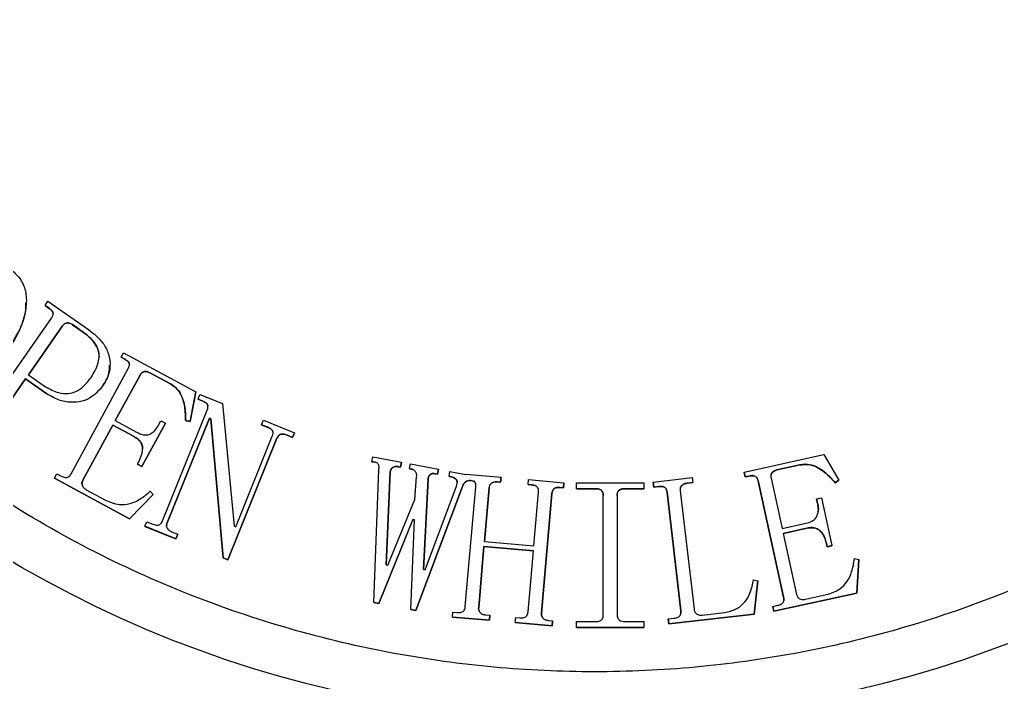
# Model space of a CAD drawing. Header units: millimetres. Extents: x 2160 to 4596, y 811 to 2534.
# Drawn here: x 3765.9 to 3826.9, y 2170 to 2211.3 of the extents above; entities that cross this region are included whole.
import ezdxf

# ---------------------------------------------------------------- set-up
doc = ezdxf.new("R2010")
doc.units = ezdxf.units.MM

msp = doc.modelspace()

# ---------------------------------------------------------------- linework, layer by layer
at = {"color": 7, "linetype": 'Continuous', "lineweight": 25}
for p, q in [((3766.284, 2193.653), (3766.284, 2193.656)), ((3767.447, 2193.487), (3767.626, 2193.745)), ((3767.703, 2193.308), (3767.447, 2193.487)), ((3767.447, 2193.487), (3767.447, 2193.485)), ((3767.447, 2193.485), (3767.703, 2193.306)), ((3767.626, 2193.745), (3770.155, 2191.981)), ((3767.703, 2193.308), (3767.703, 2193.306)), ((3763.577, 2186.568), (3767.851, 2192.695)), ((3768.537, 2192.218), (3766.414, 2189.176)), ((3766.415, 2189.175), (3768.537, 2192.215)), ((3768.537, 2192.215), (3768.537, 2192.218)), ((3769.76, 2191.873), (3769.161, 2192.291)), ((3769.161, 2192.289), (3769.161, 2192.291)), ((3769.161, 2192.289), (3769.76, 2191.871)), ((3769.76, 2191.871), (3769.76, 2191.873)), ((3772.178, 2190.272), (3772.328, 2190.545)), ((3772.328, 2190.545), (3776.813, 2188.111)), ((3771.487, 2189.777), (3771.487, 2189.779)), ((3772.407, 2190.147), (3772.178, 2190.272)), ((3772.178, 2190.272), (3772.178, 2190.27)), ((3772.178, 2190.27), (3772.407, 2190.145)), ((3772.407, 2190.147), (3772.407, 2190.145)), ((3766.414, 2189.176), (3767.485, 2188.428)), ((3769.069, 2183.015), (3772.621, 2189.557)), ((3773.353, 2189.16), (3771.814, 2186.323)), ((3771.815, 2186.322), (3773.353, 2189.158)), ((3773.353, 2189.16), (3773.353, 2189.158)), ((3775.243, 2188.608), (3773.962, 2189.303)), ((3773.962, 2189.303), (3773.962, 2189.301)), ((3773.962, 2189.301), (3775.243, 2188.605)), ((3766.235, 2188.918), (3764.262, 2186.09)), ((3764.262, 2186.088), (3766.235, 2188.916)), ((3767.562, 2187.991), (3766.235, 2188.918)), ((3766.235, 2188.918), (3766.235, 2188.916)), ((3766.235, 2188.916), (3767.562, 2187.989)), ((3775.243, 2188.608), (3775.243, 2188.605)), ((3767.562, 2187.991), (3767.562, 2187.989)), ((3767.562, 2187.989), (3767.982, 2187.789)), ((3776.813, 2188.111), (3776.47, 2186.282)), ((3776.47, 2186.28), (3776.813, 2188.108)), ((3776.813, 2188.111), (3776.813, 2188.108)), ((3776.963, 2187.659), (3777.08, 2187.948)), ((3777.08, 2187.948), (3778.477, 2187.384)), ((3777.252, 2187.542), (3776.963, 2187.659)), ((3776.963, 2187.659), (3776.963, 2187.657)), ((3776.963, 2187.657), (3777.252, 2187.54)), ((3777.252, 2187.542), (3777.252, 2187.54)), ((3778.477, 2187.384), (3779.201, 2179.752)), ((3774.748, 2180.094), (3777.529, 2186.981)), ((3771.814, 2186.323), (3773.139, 2185.602)), ((3774.929, 2186.173), (3773.463, 2183.474)), ((3773.463, 2183.472), (3774.929, 2186.17)), ((3774.505, 2186.045), (3774.655, 2186.321)), ((3774.655, 2186.321), (3774.929, 2186.173)), ((3774.929, 2186.173), (3774.929, 2186.17)), ((3777.662, 2186.478), (3775.036, 2179.977)), ((3775.036, 2179.975), (3777.662, 2186.476)), ((3776.47, 2186.282), (3776.19, 2186.315)), ((3776.19, 2186.315), (3776.19, 2186.313)), ((3776.19, 2186.313), (3776.47, 2186.28)), ((3776.47, 2186.282), (3776.47, 2186.28)), ((3777.758, 2186.44), (3777.662, 2186.478)), ((3777.662, 2186.478), (3777.662, 2186.476)), ((3777.662, 2186.476), (3777.758, 2186.438)), ((3778.519, 2177.787), (3777.758, 2186.44)), ((3777.758, 2186.44), (3777.758, 2186.438)), ((3777.758, 2186.438), (3778.519, 2177.785)), ((3780.912, 2186.062), (3781.029, 2186.351)), ((3781.297, 2185.908), (3780.912, 2186.062)), ((3780.912, 2186.062), (3780.912, 2186.06)), ((3780.912, 2186.06), (3781.297, 2185.906)), ((3781.029, 2186.351), (3782.956, 2185.573)), ((3771.663, 2186.049), (3769.801, 2182.618)), ((3769.801, 2182.616), (3771.663, 2186.047)), ((3772.989, 2185.329), (3771.663, 2186.049)), ((3771.663, 2186.049), (3771.663, 2186.047)), ((3771.663, 2186.047), (3772.989, 2185.327)), ((3781.297, 2185.908), (3781.297, 2185.906)), ((3782.956, 2185.573), (3782.838, 2185.284)), ((3782.838, 2185.282), (3782.956, 2185.571)), ((3782.956, 2185.573), (3782.956, 2185.571)), ((3772.989, 2185.329), (3772.989, 2185.327)), ((3781.864, 2185.23), (3778.808, 2177.669)), ((3778.808, 2177.667), (3781.864, 2185.228)), ((3779.298, 2179.713), (3781.575, 2185.348)), ((3781.864, 2185.23), (3781.864, 2185.228)), ((3782.838, 2185.284), (3782.453, 2185.44)), ((3782.453, 2185.44), (3782.453, 2185.438)), ((3782.453, 2185.438), (3782.838, 2185.282)), ((3782.838, 2185.284), (3782.838, 2185.282)), ((3773.189, 2183.622), (3773.289, 2183.805)), ((3773.463, 2183.474), (3773.189, 2183.622)), ((3773.189, 2183.622), (3773.189, 2183.62)), ((3773.189, 2183.62), (3773.463, 2183.472)), ((3787.762, 2183.774), (3787.822, 2184.08)), ((3787.966, 2183.736), (3787.762, 2183.774)), ((3787.762, 2183.774), (3787.762, 2183.772)), ((3787.762, 2183.772), (3787.966, 2183.734)), ((3787.822, 2184.08), (3789.61, 2183.739)), ((3787.966, 2183.736), (3787.966, 2183.734)), ((3789.61, 2183.739), (3789.55, 2183.433)), ((3789.55, 2183.431), (3789.61, 2183.737)), ((3789.61, 2183.739), (3789.61, 2183.737)), ((3790.111, 2183.325), (3790.17, 2183.632)), ((3790.17, 2183.632), (3791.906, 2183.3)), ((3810.908, 2183.128), (3815.865, 2184.218)), ((3815.865, 2184.218), (3816.797, 2182.619)), ((3768.034, 2182.748), (3768.182, 2183.023)), ((3768.182, 2183.023), (3768.458, 2182.873)), ((3773.463, 2183.474), (3773.463, 2183.472)), ((3787.891, 2175.019), (3788.196, 2183.268)), ((3788.91, 2183.133), (3788.656, 2177.361)), ((3788.656, 2177.361), (3788.91, 2183.131)), ((3788.91, 2183.133), (3788.91, 2183.131)), ((3789.55, 2183.433), (3789.396, 2183.462)), ((3789.396, 2183.462), (3789.396, 2183.46)), ((3789.396, 2183.46), (3789.55, 2183.431)), ((3789.55, 2183.433), (3789.55, 2183.431)), ((3790.265, 2183.296), (3790.111, 2183.325)), ((3790.111, 2183.325), (3790.111, 2183.323)), ((3790.111, 2183.323), (3790.265, 2183.294)), ((3790.265, 2183.296), (3790.265, 2183.294)), ((3791.846, 2182.994), (3791.694, 2183.025)), ((3791.694, 2183.025), (3791.694, 2183.023)), ((3791.694, 2183.023), (3791.846, 2182.992)), ((3791.906, 2183.3), (3791.846, 2182.994)), ((3791.846, 2182.992), (3791.906, 2183.298)), ((3791.906, 2183.3), (3791.906, 2183.298)), ((3792.561, 2182.859), (3792.621, 2183.165)), ((3792.621, 2183.165), (3793.607, 2182.977)), ((3810.976, 2182.823), (3810.908, 2183.128)), ((3810.908, 2183.128), (3810.908, 2183.126)), ((3810.908, 2183.126), (3810.976, 2182.821)), ((3814.364, 2183.569), (3812.948, 2183.257)), ((3812.948, 2183.255), (3814.364, 2183.567)), ((3812.948, 2183.257), (3812.948, 2183.255)), ((3814.364, 2183.569), (3814.364, 2183.567)), ((3772.702, 2180.212), (3768.034, 2182.748)), ((3768.034, 2182.748), (3768.034, 2182.745)), ((3768.034, 2182.745), (3772.702, 2180.21)), ((3769.801, 2182.618), (3769.801, 2182.616)), ((3790.434, 2181.412), (3790.544, 2182.821)), ((3791.259, 2182.684), (3790.983, 2177.074)), ((3790.983, 2177.074), (3791.259, 2182.682)), ((3791.259, 2182.684), (3791.259, 2182.682)), ((3791.846, 2182.994), (3791.846, 2182.992)), ((3792.715, 2182.828), (3792.561, 2182.859)), ((3792.561, 2182.859), (3792.561, 2182.857)), ((3792.561, 2182.857), (3792.715, 2182.826)), ((3792.715, 2182.828), (3792.715, 2182.826)), ((3793.607, 2182.977), (3793.608, 2182.998)), ((3793.608, 2182.998), (3795.793, 2182.807)), ((3794.092, 2182.566), (3793.888, 2182.605)), ((3793.888, 2182.605), (3793.888, 2182.603)), ((3793.888, 2182.603), (3794.092, 2182.564)), ((3794.095, 2182.578), (3794.092, 2182.566)), ((3794.092, 2182.564), (3794.095, 2182.576)), ((3794.092, 2182.564), (3794.092, 2182.566)), ((3794.095, 2182.578), (3794.095, 2182.576)), ((3795.766, 2182.495), (3795.558, 2182.512)), ((3795.558, 2182.512), (3795.558, 2182.51)), ((3795.558, 2182.51), (3795.766, 2182.493)), ((3795.793, 2182.807), (3795.766, 2182.495)), ((3795.766, 2182.493), (3795.793, 2182.805)), ((3795.766, 2182.495), (3795.766, 2182.493)), ((3795.793, 2182.807), (3795.793, 2182.805)), ((3797.482, 2182.345), (3797.509, 2182.657)), ((3797.509, 2182.657), (3799.694, 2182.466)), ((3799.694, 2182.466), (3799.667, 2182.154)), ((3799.667, 2182.152), (3799.694, 2182.464)), ((3799.694, 2182.466), (3799.694, 2182.464)), ((3800.477, 2182.091), (3800.477, 2182.461)), ((3800.477, 2182.461), (3804.669, 2182.461)), ((3804.669, 2182.461), (3804.669, 2182.091)), ((3805.258, 2182.5), (3807.679, 2182.779)), ((3805.294, 2182.191), (3805.258, 2182.5)), ((3805.258, 2182.5), (3805.258, 2182.498)), ((3805.258, 2182.498), (3805.294, 2182.189)), ((3807.716, 2182.471), (3807.355, 2182.43)), ((3807.355, 2182.428), (3807.716, 2182.469)), ((3807.355, 2182.428), (3807.355, 2182.43)), ((3807.679, 2182.779), (3807.716, 2182.471)), ((3807.716, 2182.471), (3807.716, 2182.469)), ((3811.228, 2182.879), (3810.976, 2182.823)), ((3810.976, 2182.821), (3811.228, 2182.877)), ((3810.976, 2182.823), (3810.976, 2182.821)), ((3811.228, 2182.879), (3811.228, 2182.877)), ((3813.362, 2175.345), (3811.773, 2182.575)), ((3811.773, 2182.573), (3811.773, 2182.575)), ((3811.773, 2182.573), (3813.362, 2175.343)), ((3812.582, 2182.752), (3813.272, 2179.618)), ((3816.797, 2182.619), (3816.568, 2182.463)), ((3816.568, 2182.461), (3816.797, 2182.617)), ((3816.568, 2182.463), (3816.568, 2182.461)), ((3816.797, 2182.619), (3816.797, 2182.617)), ((3770.013, 2182.029), (3771.203, 2181.382)), ((3773.992, 2181.94), (3774.172, 2181.725)), ((3793.393, 2182.223), (3790.496, 2174.522)), ((3790.496, 2174.52), (3793.393, 2182.221)), ((3791.085, 2177.055), (3793.027, 2182.241)), ((3793.393, 2182.223), (3793.393, 2182.221)), ((3793.572, 2174.772), (3794.221, 2182.21)), ((3795.053, 2182.139), (3794.762, 2178.81)), ((3794.762, 2178.81), (3795.053, 2182.136)), ((3795.053, 2182.139), (3795.053, 2182.136)), ((3797.69, 2182.327), (3797.482, 2182.345)), ((3797.482, 2182.345), (3797.482, 2182.343)), ((3797.482, 2182.343), (3797.69, 2182.325)), ((3797.69, 2182.327), (3797.69, 2182.325)), ((3797.831, 2178.54), (3798.122, 2181.869)), ((3798.954, 2181.798), (3798.305, 2174.36)), ((3798.305, 2174.358), (3798.954, 2181.795)), ((3798.954, 2181.798), (3798.954, 2181.795)), ((3799.667, 2182.154), (3799.459, 2182.171)), ((3799.459, 2182.171), (3799.459, 2182.169)), ((3799.459, 2182.169), (3799.667, 2182.152)), ((3799.667, 2182.152), (3799.667, 2182.154)), ((3801.673, 2182.091), (3800.477, 2182.091)), ((3800.477, 2182.091), (3800.477, 2182.089)), ((3800.477, 2182.089), (3801.673, 2182.089)), ((3801.673, 2182.091), (3801.673, 2182.089)), ((3804.669, 2182.091), (3803.473, 2182.091)), ((3803.473, 2182.091), (3803.473, 2182.089)), ((3803.473, 2182.089), (3804.669, 2182.089)), ((3804.669, 2182.091), (3804.669, 2182.089)), ((3805.602, 2182.226), (3805.294, 2182.191)), ((3805.294, 2182.189), (3805.602, 2182.224)), ((3805.294, 2182.191), (3805.294, 2182.189)), ((3805.602, 2182.226), (3805.602, 2182.224)), ((3806.966, 2174.499), (3806.115, 2181.868)), ((3806.115, 2181.868), (3806.115, 2181.866)), ((3806.115, 2181.866), (3806.966, 2174.497)), ((3806.939, 2181.964), (3807.791, 2174.596)), ((3774.172, 2181.725), (3772.702, 2180.212)), ((3772.702, 2180.21), (3774.172, 2181.723)), ((3774.172, 2181.725), (3774.172, 2181.723)), ((3788.758, 2177.342), (3790.434, 2181.412)), ((3802.142, 2174.247), (3802.142, 2181.675)), ((3803.005, 2181.675), (3803.005, 2174.247)), ((3815.41, 2181.465), (3815.712, 2181.533)), ((3815.476, 2181.163), (3815.41, 2181.465)), ((3815.41, 2181.465), (3815.41, 2181.463)), ((3815.41, 2181.463), (3815.476, 2181.161)), ((3815.712, 2181.533), (3816.367, 2178.551)), ((3815.476, 2181.163), (3815.476, 2181.161)), ((3772.702, 2180.212), (3772.702, 2180.21)), ((3773.655, 2179.752), (3773.773, 2180.041)), ((3773.773, 2180.041), (3774.158, 2179.884)), ((3775.036, 2179.977), (3775.036, 2179.975)), ((3790.303, 2180.166), (3788.198, 2174.961)), ((3788.198, 2174.959), (3790.303, 2180.164)), ((3790.19, 2174.58), (3790.405, 2180.147)), ((3790.405, 2180.147), (3790.303, 2180.166)), ((3790.303, 2180.166), (3790.303, 2180.164)), ((3790.303, 2180.164), (3790.405, 2180.145)), ((3775.582, 2178.973), (3773.655, 2179.752)), ((3773.655, 2179.752), (3773.655, 2179.749)), ((3773.655, 2179.749), (3775.582, 2178.971)), ((3775.314, 2179.418), (3775.699, 2179.262)), ((3779.201, 2179.752), (3779.298, 2179.713)), ((3813.272, 2179.618), (3814.738, 2179.942)), ((3814.803, 2179.637), (3813.337, 2179.314)), ((3813.338, 2179.312), (3814.803, 2179.635)), ((3814.803, 2179.637), (3814.803, 2179.635)), ((3775.699, 2179.262), (3775.582, 2178.973)), ((3775.582, 2178.971), (3775.699, 2179.26)), ((3775.582, 2178.973), (3775.582, 2178.971)), ((3775.699, 2179.262), (3775.699, 2179.26)), ((3794.762, 2178.81), (3797.831, 2178.54)), ((3813.337, 2179.314), (3814.171, 2175.523)), ((3794.735, 2178.498), (3794.404, 2174.701)), ((3794.404, 2174.699), (3794.735, 2178.496)), ((3797.804, 2178.228), (3794.735, 2178.498)), ((3794.735, 2178.498), (3794.735, 2178.496)), ((3794.735, 2178.496), (3797.804, 2178.226)), ((3797.473, 2174.431), (3797.804, 2178.228)), ((3816.065, 2178.483), (3816.021, 2178.686)), ((3816.021, 2178.686), (3816.021, 2178.684)), ((3816.021, 2178.684), (3816.065, 2178.481)), ((3816.367, 2178.551), (3816.065, 2178.483)), ((3816.065, 2178.481), (3816.367, 2178.549)), ((3816.065, 2178.483), (3816.065, 2178.481)), ((3816.367, 2178.551), (3816.367, 2178.549)), ((3778.808, 2177.669), (3778.519, 2177.787)), ((3778.519, 2177.787), (3778.519, 2177.785)), ((3778.519, 2177.785), (3778.808, 2177.667)), ((3778.808, 2177.669), (3778.808, 2177.667)), ((3817.764, 2177.744), (3818.04, 2177.699)), ((3818.04, 2177.699), (3817.916, 2175.603)), ((3817.916, 2175.601), (3818.04, 2177.697)), ((3818.04, 2177.699), (3818.04, 2177.697)), ((3788.656, 2177.361), (3788.758, 2177.342)), ((3790.983, 2177.074), (3791.085, 2177.055)), ((3811.495, 2176.434), (3811.765, 2176.358)), ((3811.765, 2176.358), (3811.534, 2174.297)), ((3811.534, 2174.295), (3811.765, 2176.356)), ((3811.765, 2176.358), (3811.765, 2176.356)), ((3817.916, 2175.603), (3812.759, 2174.469)), ((3812.759, 2174.467), (3817.916, 2175.601)), ((3813.362, 2175.345), (3813.362, 2175.343)), ((3814.715, 2175.218), (3816.028, 2175.507)), ((3817.916, 2175.603), (3817.916, 2175.601)), ((3788.198, 2174.961), (3787.891, 2175.019)), ((3787.891, 2175.019), (3787.891, 2175.017)), ((3787.891, 2175.017), (3788.198, 2174.959)), ((3788.198, 2174.961), (3788.198, 2174.959)), ((3790.496, 2174.522), (3790.19, 2174.58)), ((3790.19, 2174.58), (3790.19, 2174.577)), ((3790.19, 2174.577), (3790.496, 2174.52)), ((3790.496, 2174.522), (3790.496, 2174.52)), ((3794.404, 2174.701), (3794.404, 2174.699)), ((3806.966, 2174.499), (3806.966, 2174.497)), ((3812.692, 2174.773), (3812.994, 2174.841)), ((3812.759, 2174.469), (3812.692, 2174.773)), ((3812.692, 2174.773), (3812.692, 2174.771)), ((3812.692, 2174.771), (3812.759, 2174.467)), ((3812.759, 2174.469), (3812.759, 2174.467)), ((3792.778, 2174.109), (3792.807, 2174.422)), ((3795.067, 2173.909), (3792.778, 2174.109)), ((3792.778, 2174.109), (3792.778, 2174.107)), ((3792.778, 2174.107), (3795.067, 2173.907)), ((3792.807, 2174.422), (3793.067, 2174.398)), ((3794.835, 2174.242), (3795.096, 2174.221)), ((3795.096, 2174.221), (3795.067, 2173.909)), ((3795.067, 2173.907), (3795.096, 2174.219)), ((3795.067, 2173.909), (3795.067, 2173.907)), ((3795.096, 2174.221), (3795.096, 2174.219)), ((3796.679, 2173.767), (3796.708, 2174.079)), ((3796.708, 2174.079), (3796.968, 2174.057)), ((3798.305, 2174.36), (3798.305, 2174.358)), ((3798.736, 2173.901), (3798.996, 2173.878)), ((3798.996, 2173.878), (3798.968, 2173.566)), ((3798.968, 2173.564), (3798.996, 2173.876)), ((3798.996, 2173.878), (3798.996, 2173.876)), ((3806.19, 2173.993), (3806.55, 2174.033)), ((3806.227, 2173.683), (3806.19, 2173.993)), ((3806.19, 2173.993), (3806.19, 2173.991)), ((3806.19, 2173.991), (3806.227, 2173.681)), ((3811.534, 2174.297), (3806.227, 2173.683)), ((3806.227, 2173.681), (3811.534, 2174.295)), ((3808.303, 2174.237), (3809.694, 2174.397)), ((3811.534, 2174.297), (3811.534, 2174.295)), ((3798.968, 2173.566), (3796.679, 2173.767)), ((3796.679, 2173.767), (3796.679, 2173.764)), ((3796.679, 2173.764), (3798.968, 2173.564)), ((3798.968, 2173.566), (3798.968, 2173.564)), ((3800.477, 2173.461), (3800.477, 2173.831)), ((3800.477, 2173.831), (3801.673, 2173.831)), ((3804.669, 2173.461), (3800.477, 2173.461)), ((3800.477, 2173.461), (3800.477, 2173.459)), ((3800.477, 2173.459), (3804.669, 2173.459)), ((3803.473, 2173.831), (3804.669, 2173.831)), ((3804.669, 2173.831), (3804.669, 2173.461)), ((3804.669, 2173.461), (3804.669, 2173.459)), ((3806.227, 2173.683), (3806.227, 2173.681))]:
    msp.add_line(p, q, dxfattribs=at)
msp.add_circle((3801.614, 2239.203), 71.5, dxfattribs=at)
for centre, start, end in [((3801.614, 2239.201), 190.30617, 259.69396), ((3801.614, 2239.201), 280.30604, 349.69383), ((3801.691, 2238.829), 190.52799, 258.6349), ((3801.692, 2238.829), 281.36448, 349.47139)]:
    msp.add_arc(centre, 80, start, end, dxfattribs=at)
for points, knots in [([(3870.114, 2239.21), (3870.059, 2237.121), (3869.95, 2232.943), (3869.04, 2226.604), (3867.554, 2220.251), (3865.38, 2213.886), (3862.549, 2207.663), (3859.035, 2201.64), (3854.881, 2195.948), (3850.138, 2190.687), (3844.876, 2185.943), (3839.184, 2181.789), (3833.162, 2178.275), (3826.939, 2175.444), (3820.573, 2173.273), (3814.22, 2171.777), (3807.882, 2170.9), (3801.614, 2170.615), (3795.347, 2170.9), (3789.008, 2171.777), (3782.656, 2173.273), (3776.29, 2175.444), (3770.067, 2178.275), (3764.044, 2181.789), (3758.352, 2185.943), (3753.091, 2190.687), (3748.347, 2195.948), (3744.193, 2201.64), (3740.679, 2207.663), (3737.849, 2213.886), (3735.675, 2220.251), (3734.189, 2226.604), (3733.279, 2232.943), (3733.169, 2237.121), (3733.114, 2239.21)], [0, 0, 0, 0, 0.029124, 0.058248, 0.08912, 0.119994, 0.151902, 0.184313, 0.217069, 0.25, 0.282931, 0.315687, 0.348098, 0.380006, 0.410878, 0.441752, 0.470875, 0.5, 0.529123, 0.558248, 0.58912, 0.619994, 0.651902, 0.684313, 0.717069, 0.75, 0.782931, 0.815687, 0.848098, 0.880006, 0.910878, 0.941752, 0.970875, 1, 1, 1, 1]), ([(3723.889, 2225.07), (3724.415, 2222.574), (3725.478, 2217.537), (3728.016, 2210.16), (3731.285, 2202.918), (3735.348, 2195.939), (3740.16, 2189.336), (3745.652, 2183.242), (3751.746, 2177.749), (3758.349, 2172.938), (3765.328, 2168.875), (3772.57, 2165.606), (3779.947, 2163.067), (3784.985, 2162.005), (3787.481, 2161.478)], [0, 0, 0, 0, 0.079959, 0.161371, 0.244142, 0.328893, 0.414217, 0.5, 0.585778, 0.671102, 0.755858, 0.838624, 0.920039, 1, 1, 1, 1]), ([(3815.748, 2161.478), (3818.244, 2162.005), (3823.281, 2163.067), (3830.658, 2165.606), (3837.9, 2168.875), (3844.879, 2172.938), (3851.482, 2177.749), (3857.576, 2183.242), (3863.068, 2189.335), (3867.88, 2195.938), (3871.943, 2202.917), (3875.212, 2210.159), (3877.751, 2217.536), (3878.813, 2222.574), (3879.34, 2225.07)], [0, 0, 0, 0, 0.0799588, 0.1613715, 0.2441424, 0.3288926, 0.4142166, 0.5, 0.5857784, 0.6711024, 0.7558576, 0.8386237, 0.9200388, 1, 1, 1, 1]), ([(3765.448, 2195.625), (3765.649, 2195.424), (3766.054, 2195.019), (3766.325, 2194.125), (3766.244, 2192.913), (3765.752, 2191.551), (3765.1, 2190.686), (3764.8, 2190.289)], [0, 0, 0, 0, 0.141994, 0.285364, 0.454307, 0.749816, 1, 1, 1, 1]), ([(3764.8, 2190.287), (3765.187, 2190.834), (3765.856, 2191.781), (3766.283, 2193.001), (3766.261, 2193.572), (3766.258, 2193.653)], [0, 0, 0, 0, 0.540379, 0.935169, 1, 1, 1, 1]), ([(3767.851, 2192.695), (3767.882, 2192.746), (3767.932, 2192.827), (3767.955, 2192.957), (3767.933, 2193.072), (3767.85, 2193.198), (3767.759, 2193.266), (3767.703, 2193.308)], [0, 0, 0, 0, 0.242147, 0.388856, 0.536837, 0.710317, 1, 1, 1, 1]), ([(3767.703, 2193.306), (3767.774, 2193.251), (3767.873, 2193.174), (3767.944, 2193.041), (3767.943, 2192.984), (3767.943, 2192.964)], [0, 0, 0, 0, 0.613941, 0.8617155, 1, 1, 1, 1]), ([(3769.161, 2192.291), (3769.091, 2192.332), (3768.984, 2192.395), (3768.814, 2192.405), (3768.691, 2192.371), (3768.6, 2192.298), (3768.557, 2192.243), (3768.537, 2192.218)], [0, 0, 0, 0, 0.336259, 0.518412, 0.701425, 0.865829, 1, 1, 1, 1]), ([(3768.537, 2192.215), (3768.572, 2192.259), (3768.631, 2192.333), (3768.752, 2192.39), (3768.87, 2192.403), (3769.014, 2192.378), (3769.106, 2192.322), (3769.161, 2192.289)], [0, 0, 0, 0, 0.234766, 0.393258, 0.551032, 0.728919, 1, 1, 1, 1]), ([(3770.309, 2189.006), (3770.488, 2189.297), (3770.755, 2189.73), (3770.834, 2190.406), (3770.696, 2190.932), (3770.324, 2191.444), (3769.961, 2191.72), (3769.76, 2191.873)], [0, 0, 0, 0, 0.300507, 0.4469011, 0.5941839, 0.7750715, 1, 1, 1, 1]), ([(3769.76, 2191.871), (3770.027, 2191.662), (3770.426, 2191.351), (3770.771, 2190.76), (3770.793, 2190.428), (3770.803, 2190.264)], [0, 0, 0, 0, 0.505642, 0.75535, 1, 1, 1, 1]), ([(3770.155, 2191.981), (3770.476, 2191.727), (3771, 2191.312), (3771.43, 2190.476), (3771.531, 2189.704), (3771.375, 2189.032), (3771.156, 2188.679), (3771.07, 2188.54)], [0, 0, 0, 0, 0.303232, 0.495993, 0.689194, 0.877678, 1, 1, 1, 1]), ([(3771.07, 2188.538), (3771.218, 2188.775), (3771.458, 2189.16), (3771.451, 2189.608), (3771.448, 2189.779)], [0, 0, 0, 0, 0.616838, 1, 1, 1, 1]), ([(3772.621, 2189.557), (3772.647, 2189.611), (3772.689, 2189.697), (3772.694, 2189.829), (3772.662, 2189.939), (3772.565, 2190.055), (3772.468, 2190.112), (3772.407, 2190.147)], [0, 0, 0, 0, 0.244604, 0.390165, 0.536734, 0.711366, 1, 1, 1, 1]), ([(3772.407, 2190.145), (3772.48, 2190.102), (3772.585, 2190.04), (3772.676, 2189.911), (3772.684, 2189.842), (3772.688, 2189.81)], [0, 0, 0, 0, 0.550155, 0.788318, 1, 1, 1, 1]), ([(3773.962, 2189.303), (3773.898, 2189.333), (3773.792, 2189.382), (3773.637, 2189.382), (3773.521, 2189.349), (3773.423, 2189.273), (3773.378, 2189.201), (3773.353, 2189.16)], [0, 0, 0, 0, 0.2946797, 0.4891513, 0.6427246, 0.79668, 1, 1, 1, 1]), ([(3773.353, 2189.158), (3773.387, 2189.211), (3773.443, 2189.297), (3773.576, 2189.37), (3773.719, 2189.386), (3773.854, 2189.356), (3773.933, 2189.315), (3773.962, 2189.301)], [0, 0, 0, 0, 0.264438, 0.424852, 0.624763, 0.864134, 1, 1, 1, 1]), ([(3767.485, 2188.428), (3767.745, 2188.285), (3768.186, 2188.042), (3768.853, 2187.988), (3769.401, 2188.117), (3769.896, 2188.467), (3770.162, 2188.814), (3770.309, 2189.006)], [0, 0, 0, 0, 0.269335, 0.456647, 0.599702, 0.778351, 1, 1, 1, 1]), ([(3771.07, 2188.54), (3770.854, 2188.276), (3770.493, 2187.833), (3769.753, 2187.491), (3769.03, 2187.435), (3768.262, 2187.572), (3767.798, 2187.85), (3767.562, 2187.991)], [0, 0, 0, 0, 0.253557, 0.424716, 0.595645, 0.794239, 1, 1, 1, 1]), ([(3776.19, 2186.315), (3776.183, 2186.605), (3776.169, 2187.188), (3775.946, 2187.947), (3775.57, 2188.41), (3775.325, 2188.558), (3775.243, 2188.608)], [0, 0, 0, 0, 0.333446, 0.670522, 0.890051, 1, 1, 1, 1]), ([(3775.243, 2188.605), (3775.384, 2188.512), (3775.693, 2188.308), (3776.039, 2187.711), (3776.178, 2187.015), (3776.187, 2186.513), (3776.19, 2186.313)], [0, 0, 0, 0, 0.193125, 0.422079, 0.769445, 1, 1, 1, 1]), ([(3777.529, 2186.981), (3777.549, 2187.042), (3777.58, 2187.135), (3777.572, 2187.268), (3777.528, 2187.36), (3777.424, 2187.462), (3777.323, 2187.509), (3777.252, 2187.542)], [0, 0, 0, 0, 0.263647, 0.403144, 0.543417, 0.677144, 1, 1, 1, 1]), ([(3777.252, 2187.54), (3777.333, 2187.502), (3777.448, 2187.45), (3777.552, 2187.323), (3777.566, 2187.254), (3777.573, 2187.22)], [0, 0, 0, 0, 0.5591696, 0.7832763, 1, 1, 1, 1]), ([(3773.139, 2185.602), (3773.272, 2185.54), (3773.48, 2185.443), (3773.795, 2185.422), (3774.053, 2185.512), (3774.309, 2185.72), (3774.434, 2185.927), (3774.505, 2186.045)], [0, 0, 0, 0, 0.265228, 0.413113, 0.562281, 0.751044, 1, 1, 1, 1]), ([(3781.575, 2185.348), (3781.595, 2185.408), (3781.626, 2185.502), (3781.617, 2185.635), (3781.573, 2185.727), (3781.469, 2185.829), (3781.368, 2185.875), (3781.297, 2185.908)], [0, 0, 0, 0, 0.263647, 0.403144, 0.543417, 0.677144, 1, 1, 1, 1]), ([(3781.297, 2185.906), (3781.379, 2185.869), (3781.493, 2185.816), (3781.598, 2185.69), (3781.611, 2185.62), (3781.618, 2185.586)], [0, 0, 0, 0, 0.55917, 0.783276, 1, 1, 1, 1]), ([(3782.453, 2185.44), (3782.387, 2185.462), (3782.276, 2185.5), (3782.122, 2185.483), (3782.011, 2185.436), (3781.921, 2185.351), (3781.885, 2185.274), (3781.864, 2185.23)], [0, 0, 0, 0, 0.292493, 0.488495, 0.642099, 0.795375, 1, 1, 1, 1]), ([(3781.864, 2185.228), (3781.894, 2185.288), (3781.941, 2185.381), (3782.06, 2185.461), (3782.183, 2185.49), (3782.319, 2185.486), (3782.41, 2185.453), (3782.453, 2185.438)], [0, 0, 0, 0, 0.277567, 0.434289, 0.591034, 0.809151, 1, 1, 1, 1]), ([(3773.289, 2183.805), (3773.39, 2184.024), (3773.53, 2184.327), (3773.511, 2184.755), (3773.391, 2185.019), (3773.197, 2185.205), (3773.05, 2185.293), (3772.989, 2185.329)], [0, 0, 0, 0, 0.4002553, 0.5540467, 0.7092134, 0.880119, 1, 1, 1, 1]), ([(3772.989, 2185.327), (3773.108, 2185.252), (3773.3, 2185.133), (3773.467, 2184.869), (3773.524, 2184.678), (3773.509, 2184.572), (3773.506, 2184.551)], [0, 0, 0, 0, 0.419661, 0.676448, 0.934087, 1, 1, 1, 1]), ([(3788.196, 2183.268), (3788.207, 2183.349), (3788.224, 2183.462), (3788.176, 2183.6), (3788.118, 2183.674), (3788.043, 2183.716), (3787.991, 2183.729), (3787.966, 2183.736)], [0, 0, 0, 0, 0.409045, 0.568709, 0.729731, 0.871998, 1, 1, 1, 1]), ([(3768.458, 2182.873), (3768.535, 2182.835), (3768.645, 2182.782), (3768.805, 2182.777), (3768.915, 2182.823), (3769.005, 2182.907), (3769.048, 2182.98), (3769.069, 2183.015)], [0, 0, 0, 0, 0.350066, 0.499422, 0.650662, 0.830252, 1, 1, 1, 1]), ([(3789.396, 2183.462), (3789.331, 2183.47), (3789.232, 2183.482), (3789.099, 2183.443), (3789.012, 2183.377), (3788.945, 2183.27), (3788.923, 2183.184), (3788.91, 2183.133)], [0, 0, 0, 0, 0.286948, 0.445283, 0.603611, 0.766841, 1, 1, 1, 1]), ([(3788.91, 2183.131), (3788.924, 2183.186), (3788.948, 2183.279), (3789.026, 2183.389), (3789.121, 2183.452), (3789.25, 2183.478), (3789.341, 2183.467), (3789.396, 2183.46)], [0, 0, 0, 0, 0.255208, 0.42331, 0.591938, 0.753059, 1, 1, 1, 1]), ([(3790.544, 2182.821), (3790.551, 2182.878), (3790.563, 2182.975), (3790.506, 2183.123), (3790.408, 2183.239), (3790.309, 2183.278), (3790.265, 2183.296)], [0, 0, 0, 0, 0.280717, 0.477013, 0.764436, 1, 1, 1, 1]), ([(3791.694, 2183.025), (3791.647, 2183.032), (3791.571, 2183.044), (3791.464, 2183.024), (3791.387, 2182.976), (3791.315, 2182.882), (3791.279, 2182.78), (3791.263, 2182.702), (3791.259, 2182.684)], [0, 0, 0, 0, 0.219728, 0.360437, 0.501962, 0.629609, 0.910972, 1, 1, 1, 1]), ([(3791.259, 2182.682), (3791.278, 2182.762), (3791.305, 2182.873), (3791.398, 2182.985), (3791.479, 2183.026), (3791.581, 2183.04), (3791.651, 2183.029), (3791.694, 2183.023)], [0, 0, 0, 0, 0.38172, 0.524456, 0.668024, 0.797539, 1, 1, 1, 1]), ([(3812.948, 2183.257), (3812.87, 2183.233), (3812.752, 2183.197), (3812.632, 2183.082), (3812.575, 2182.97), (3812.563, 2182.855), (3812.576, 2182.784), (3812.582, 2182.752)], [0, 0, 0, 0, 0.339866, 0.516986, 0.694619, 0.862206, 1, 1, 1, 1]), ([(3812.584, 2182.956), (3812.591, 2182.981), (3812.607, 2183.043), (3812.683, 2183.135), (3812.801, 2183.215), (3812.9, 2183.242), (3812.948, 2183.255)], [0, 0, 0, 0, 0.153617, 0.387639, 0.698766, 1, 1, 1, 1]), ([(3816.568, 2182.463), (3816.378, 2182.671), (3815.998, 2183.087), (3815.359, 2183.51), (3814.772, 2183.635), (3814.475, 2183.587), (3814.364, 2183.569)], [0, 0, 0, 0, 0.324948, 0.652823, 0.870839, 1, 1, 1, 1]), ([(3814.364, 2183.567), (3814.532, 2183.588), (3814.898, 2183.634), (3815.555, 2183.406), (3816.11, 2182.973), (3816.442, 2182.601), (3816.568, 2182.461)], [0, 0, 0, 0, 0.194478, 0.422538, 0.782169, 1, 1, 1, 1]), ([(3769.748, 2182.364), (3769.746, 2182.377), (3769.733, 2182.427), (3769.755, 2182.516), (3769.786, 2182.584), (3769.801, 2182.616)], [0, 0, 0, 0, 0.142052, 0.594886, 1, 1, 1, 1]), ([(3769.801, 2182.618), (3769.777, 2182.568), (3769.738, 2182.481), (3769.741, 2182.344), (3769.783, 2182.23), (3769.874, 2182.119), (3769.961, 2182.063), (3770.013, 2182.029)], [0, 0, 0, 0, 0.233621, 0.399553, 0.564983, 0.740199, 1, 1, 1, 1]), ([(3793.027, 2182.241), (3793.047, 2182.299), (3793.08, 2182.394), (3793.073, 2182.534), (3793.027, 2182.641), (3792.945, 2182.731), (3792.839, 2182.798), (3792.756, 2182.818), (3792.715, 2182.828)], [0, 0, 0, 0, 0.234067, 0.380912, 0.528267, 0.670545, 0.840377, 1, 1, 1, 1]), ([(3792.715, 2182.826), (3792.784, 2182.806), (3792.897, 2182.773), (3793.011, 2182.66), (3793.065, 2182.568), (3793.068, 2182.511), (3793.068, 2182.498)], [0, 0, 0, 0, 0.411268, 0.667218, 0.924779, 1, 1, 1, 1]), ([(3793.888, 2182.605), (3793.832, 2182.604), (3793.726, 2182.602), (3793.579, 2182.518), (3793.467, 2182.388), (3793.418, 2182.279), (3793.393, 2182.223)], [0, 0, 0, 0, 0.2469872, 0.468153, 0.7284619, 1, 1, 1, 1]), ([(3793.393, 2182.221), (3793.427, 2182.297), (3793.483, 2182.422), (3793.626, 2182.546), (3793.76, 2182.607), (3793.851, 2182.604), (3793.888, 2182.603)], [0, 0, 0, 0, 0.365295, 0.600157, 0.833953, 1, 1, 1, 1]), ([(3794.221, 2182.21), (3794.223, 2182.255), (3794.228, 2182.345), (3794.193, 2182.465), (3794.14, 2182.542), (3794.105, 2182.57), (3794.095, 2182.578)], [0, 0, 0, 0, 0.330301, 0.665596, 0.906266, 1, 1, 1, 1]), ([(3794.095, 2182.576), (3794.119, 2182.553), (3794.173, 2182.503), (3794.214, 2182.412), (3794.215, 2182.349), (3794.216, 2182.328)], [0, 0, 0, 0, 0.343672, 0.771515, 1, 1, 1, 1]), ([(3795.558, 2182.512), (3795.488, 2182.514), (3795.372, 2182.518), (3795.23, 2182.458), (3795.137, 2182.381), (3795.075, 2182.273), (3795.061, 2182.188), (3795.053, 2182.139)], [0, 0, 0, 0, 0.290077, 0.48445, 0.638173, 0.79153, 1, 1, 1, 1]), ([(3795.053, 2182.136), (3795.062, 2182.189), (3795.077, 2182.281), (3795.149, 2182.393), (3795.258, 2182.473), (3795.4, 2182.518), (3795.507, 2182.513), (3795.558, 2182.51)], [0, 0, 0, 0, 0.224861, 0.386581, 0.549015, 0.787195, 1, 1, 1, 1]), ([(3807.355, 2182.43), (3807.283, 2182.416), (3807.169, 2182.394), (3807.04, 2182.305), (3806.966, 2182.21), (3806.931, 2182.09), (3806.937, 2182.008), (3806.939, 2181.964)], [0, 0, 0, 0, 0.311431, 0.483158, 0.654996, 0.813001, 1, 1, 1, 1]), ([(3806.954, 2182.152), (3806.966, 2182.185), (3806.995, 2182.261), (3807.109, 2182.359), (3807.238, 2182.412), (3807.329, 2182.425), (3807.355, 2182.428)], [0, 0, 0, 0, 0.200139, 0.468383, 0.843354, 1, 1, 1, 1]), ([(3811.228, 2182.877), (3811.317, 2182.894), (3811.442, 2182.917), (3811.599, 2182.867), (3811.688, 2182.787), (3811.745, 2182.684), (3811.765, 2182.607), (3811.773, 2182.573)], [0, 0, 0, 0, 0.369411, 0.518582, 0.668914, 0.853903, 1, 1, 1, 1]), ([(3811.773, 2182.575), (3811.757, 2182.632), (3811.732, 2182.724), (3811.651, 2182.829), (3811.553, 2182.89), (3811.406, 2182.913), (3811.297, 2182.892), (3811.228, 2182.879)], [0, 0, 0, 0, 0.243865, 0.391737, 0.541046, 0.710969, 1, 1, 1, 1]), ([(3771.203, 2181.382), (3771.487, 2181.262), (3771.971, 2181.058), (3772.771, 2181.139), (3773.431, 2181.452), (3773.812, 2181.784), (3773.992, 2181.94)], [0, 0, 0, 0, 0.296463, 0.506276, 0.766316, 1, 1, 1, 1]), ([(3798.122, 2181.869), (3798.124, 2181.927), (3798.128, 2182.023), (3798.082, 2182.144), (3798.019, 2182.226), (3797.904, 2182.292), (3797.79, 2182.316), (3797.707, 2182.325), (3797.69, 2182.327)], [0, 0, 0, 0, 0.237356, 0.392761, 0.524029, 0.65536, 0.93072, 1, 1, 1, 1]), ([(3797.69, 2182.325), (3797.783, 2182.314), (3797.911, 2182.298), (3798.043, 2182.2), (3798.092, 2182.124), (3798.103, 2182.072), (3798.107, 2182.056)], [0, 0, 0, 0, 0.508362, 0.70662, 0.904854, 1, 1, 1, 1]), ([(3799.459, 2182.171), (3799.389, 2182.173), (3799.273, 2182.177), (3799.13, 2182.117), (3799.038, 2182.04), (3798.975, 2181.932), (3798.962, 2181.847), (3798.954, 2181.798)], [0, 0, 0, 0, 0.290077, 0.48445, 0.638173, 0.79153, 1, 1, 1, 1]), ([(3798.954, 2181.795), (3798.963, 2181.848), (3798.978, 2181.94), (3799.05, 2182.052), (3799.159, 2182.132), (3799.301, 2182.177), (3799.408, 2182.172), (3799.459, 2182.169)], [0, 0, 0, 0, 0.224861, 0.386581, 0.549015, 0.787195, 1, 1, 1, 1]), ([(3802.142, 2181.675), (3802.139, 2181.736), (3802.134, 2181.833), (3802.075, 2181.955), (3801.996, 2182.028), (3801.86, 2182.085), (3801.75, 2182.089), (3801.673, 2182.091)], [0, 0, 0, 0, 0.250411, 0.398556, 0.54744, 0.686236, 1, 1, 1, 1]), ([(3801.673, 2182.089), (3801.748, 2182.087), (3801.858, 2182.083), (3801.996, 2182.027), (3802.075, 2181.951), (3802.129, 2181.84), (3802.14, 2181.744), (3802.141, 2181.683), (3802.142, 2181.673)], [0, 0, 0, 0, 0.304676, 0.455037, 0.606549, 0.74539, 0.96037, 1, 1, 1, 1]), ([(3803.473, 2182.091), (3803.402, 2182.087), (3803.286, 2182.079), (3803.148, 2182.007), (3803.063, 2181.92), (3803.012, 2181.808), (3803.007, 2181.723), (3803.005, 2181.675)], [0, 0, 0, 0, 0.2944044, 0.4877252, 0.6436082, 0.7993468, 1, 1, 1, 1]), ([(3803.005, 2181.673), (3803.008, 2181.726), (3803.014, 2181.818), (3803.075, 2181.936), (3803.174, 2182.023), (3803.311, 2182.082), (3803.419, 2182.087), (3803.473, 2182.089)], [0, 0, 0, 0, 0.222894, 0.384836, 0.547319, 0.773072, 1, 1, 1, 1]), ([(3806.115, 2181.868), (3806.102, 2181.935), (3806.082, 2182.037), (3806.001, 2182.15), (3805.906, 2182.212), (3805.768, 2182.239), (3805.664, 2182.231), (3805.602, 2182.226)], [0, 0, 0, 0, 0.282665, 0.424863, 0.567605, 0.744514, 1, 1, 1, 1]), ([(3805.602, 2182.224), (3805.68, 2182.23), (3805.793, 2182.239), (3805.936, 2182.195), (3806.024, 2182.124), (3806.09, 2182.011), (3806.106, 2181.918), (3806.115, 2181.866)], [0, 0, 0, 0, 0.321075, 0.465897, 0.611592, 0.779813, 1, 1, 1, 1]), ([(3814.738, 2179.942), (3814.869, 2179.977), (3815.082, 2180.035), (3815.332, 2180.217), (3815.467, 2180.429), (3815.535, 2180.727), (3815.513, 2180.974), (3815.481, 2181.137), (3815.476, 2181.163)], [0, 0, 0, 0, 0.2467259, 0.3998867, 0.5540311, 0.6957626, 0.9510683, 1, 1, 1, 1]), ([(3815.476, 2181.161), (3815.509, 2181.008), (3815.547, 2180.837), (3815.508, 2180.67), (3815.504, 2180.652)], [0, 0, 0, 0, 0.889779, 1, 1, 1, 1]), ([(3774.158, 2179.884), (3774.248, 2179.851), (3774.373, 2179.805), (3774.54, 2179.838), (3774.645, 2179.913), (3774.71, 2180.007), (3774.739, 2180.076), (3774.748, 2180.094)], [0, 0, 0, 0, 0.388994, 0.538184, 0.687796, 0.914813, 1, 1, 1, 1]), ([(3775.036, 2179.977), (3775.016, 2179.913), (3774.985, 2179.813), (3775.014, 2179.673), (3775.085, 2179.565), (3775.187, 2179.475), (3775.276, 2179.435), (3775.314, 2179.418)], [0, 0, 0, 0, 0.2808974, 0.4343636, 0.5874099, 0.8242139, 1, 1, 1, 1]), ([(3775.004, 2179.742), (3775.001, 2179.77), (3774.992, 2179.849), (3775.019, 2179.925), (3775.036, 2179.975)], [0, 0, 0, 0, 0.3514921, 1, 1, 1, 1]), ([(3814.803, 2179.635), (3814.966, 2179.658), (3815.214, 2179.694), (3815.529, 2179.564), (3815.757, 2179.353), (3815.927, 2179.049), (3815.991, 2178.8), (3816.021, 2178.684)], [0, 0, 0, 0, 0.273265, 0.418209, 0.562823, 0.795258, 1, 1, 1, 1]), ([(3816.021, 2178.686), (3815.967, 2178.877), (3815.888, 2179.162), (3815.645, 2179.478), (3815.405, 2179.632), (3815.11, 2179.688), (3814.915, 2179.656), (3814.803, 2179.637)], [0, 0, 0, 0, 0.333895, 0.499037, 0.66578, 0.808284, 1, 1, 1, 1]), ([(3816.028, 2175.507), (3816.319, 2175.601), (3816.819, 2175.763), (3817.335, 2176.315), (3817.646, 2176.968), (3817.722, 2177.463), (3817.764, 2177.744)], [0, 0, 0, 0, 0.295552, 0.509146, 0.721996, 1, 1, 1, 1]), ([(3809.694, 2174.397), (3809.941, 2174.451), (3810.418, 2174.553), (3810.966, 2175.014), (3811.335, 2175.657), (3811.436, 2176.148), (3811.495, 2176.434)], [0, 0, 0, 0, 0.254501, 0.491089, 0.704746, 1, 1, 1, 1]), ([(3812.994, 2174.841), (3813.084, 2174.864), (3813.21, 2174.896), (3813.331, 2175.011), (3813.379, 2175.127), (3813.383, 2175.243), (3813.368, 2175.319), (3813.362, 2175.345)], [0, 0, 0, 0, 0.37884, 0.527566, 0.676229, 0.889817, 1, 1, 1, 1]), ([(3813.362, 2175.343), (3813.378, 2175.27), (3813.395, 2175.197), (3813.371, 2175.129), (3813.371, 2175.128)], [0, 0, 0, 0, 0.994206, 1, 1, 1, 1]), ([(3814.171, 2175.523), (3814.191, 2175.461), (3814.221, 2175.364), (3814.321, 2175.264), (3814.44, 2175.212), (3814.576, 2175.193), (3814.672, 2175.21), (3814.715, 2175.218)], [0, 0, 0, 0, 0.271137, 0.427796, 0.584166, 0.818016, 1, 1, 1, 1]), ([(3793.067, 2174.398), (3793.16, 2174.393), (3793.289, 2174.386), (3793.438, 2174.46), (3793.514, 2174.55), (3793.557, 2174.658), (3793.567, 2174.737), (3793.572, 2174.772)], [0, 0, 0, 0, 0.3758207, 0.5238074, 0.6720575, 0.8532035, 1, 1, 1, 1]), ([(3794.423, 2174.516), (3794.416, 2174.541), (3794.398, 2174.6), (3794.402, 2174.662), (3794.404, 2174.699)], [0, 0, 0, 0, 0.41224, 1, 1, 1, 1]), ([(3794.404, 2174.701), (3794.402, 2174.644), (3794.4, 2174.549), (3794.456, 2174.427), (3794.537, 2174.342), (3794.665, 2174.271), (3794.771, 2174.253), (3794.835, 2174.242)], [0, 0, 0, 0, 0.238138, 0.394231, 0.549692, 0.728395, 1, 1, 1, 1]), ([(3806.55, 2174.033), (3806.639, 2174.047), (3806.763, 2174.067), (3806.897, 2174.163), (3806.954, 2174.265), (3806.977, 2174.382), (3806.97, 2174.462), (3806.966, 2174.499)], [0, 0, 0, 0, 0.36734, 0.515297, 0.663697, 0.845087, 1, 1, 1, 1]), ([(3806.966, 2174.497), (3806.974, 2174.438), (3806.983, 2174.37), (3806.959, 2174.309), (3806.957, 2174.302)], [0, 0, 0, 0, 0.88537, 1, 1, 1, 1]), ([(3807.791, 2174.596), (3807.801, 2174.543), (3807.817, 2174.451), (3807.894, 2174.342), (3808.004, 2174.267), (3808.146, 2174.227), (3808.252, 2174.234), (3808.303, 2174.237)], [0, 0, 0, 0, 0.226887, 0.389122, 0.551824, 0.783972, 1, 1, 1, 1]), ([(3796.968, 2174.057), (3797.061, 2174.052), (3797.19, 2174.045), (3797.339, 2174.119), (3797.415, 2174.209), (3797.458, 2174.317), (3797.468, 2174.396), (3797.473, 2174.431)], [0, 0, 0, 0, 0.375821, 0.523807, 0.672057, 0.853203, 1, 1, 1, 1]), ([(3798.324, 2174.176), (3798.317, 2174.2), (3798.299, 2174.259), (3798.303, 2174.321), (3798.305, 2174.358)], [0, 0, 0, 0, 0.41224, 1, 1, 1, 1]), ([(3798.305, 2174.36), (3798.303, 2174.303), (3798.301, 2174.208), (3798.357, 2174.086), (3798.438, 2174.001), (3798.566, 2173.93), (3798.672, 2173.912), (3798.736, 2173.901)], [0, 0, 0, 0, 0.238138, 0.394231, 0.549692, 0.728395, 1, 1, 1, 1]), ([(3801.673, 2173.831), (3801.763, 2173.835), (3801.888, 2173.84), (3802.03, 2173.918), (3802.103, 2174.011), (3802.138, 2174.126), (3802.14, 2174.209), (3802.142, 2174.247)], [0, 0, 0, 0, 0.364031, 0.510061, 0.655864, 0.843841, 1, 1, 1, 1]), ([(3803.005, 2174.247), (3803.008, 2174.197), (3803.014, 2174.108), (3803.071, 2173.989), (3803.166, 2173.902), (3803.304, 2173.843), (3803.413, 2173.835), (3803.473, 2173.831)], [0, 0, 0, 0, 0.210223, 0.375759, 0.542534, 0.746796, 1, 1, 1, 1])]:
    msp.add_open_spline(points, degree=3, knots=knots, dxfattribs=at)
msp.add_open_spline([(3880.345, 2224.285), (3879.78, 2221.67), (3878.65, 2216.441), (3875.971, 2208.861), (3872.602, 2201.573), (3868.506, 2194.663), (3863.743, 2188.196), (3858.355, 2182.239), (3852.398, 2176.851), (3845.931, 2172.088), (3839.021, 2167.992), (3831.733, 2164.623), (3824.153, 2161.944), (3818.924, 2160.815), (3816.309, 2160.25)], degree=3, dxfattribs=at)

doc.saveas('drawing.dxf')
